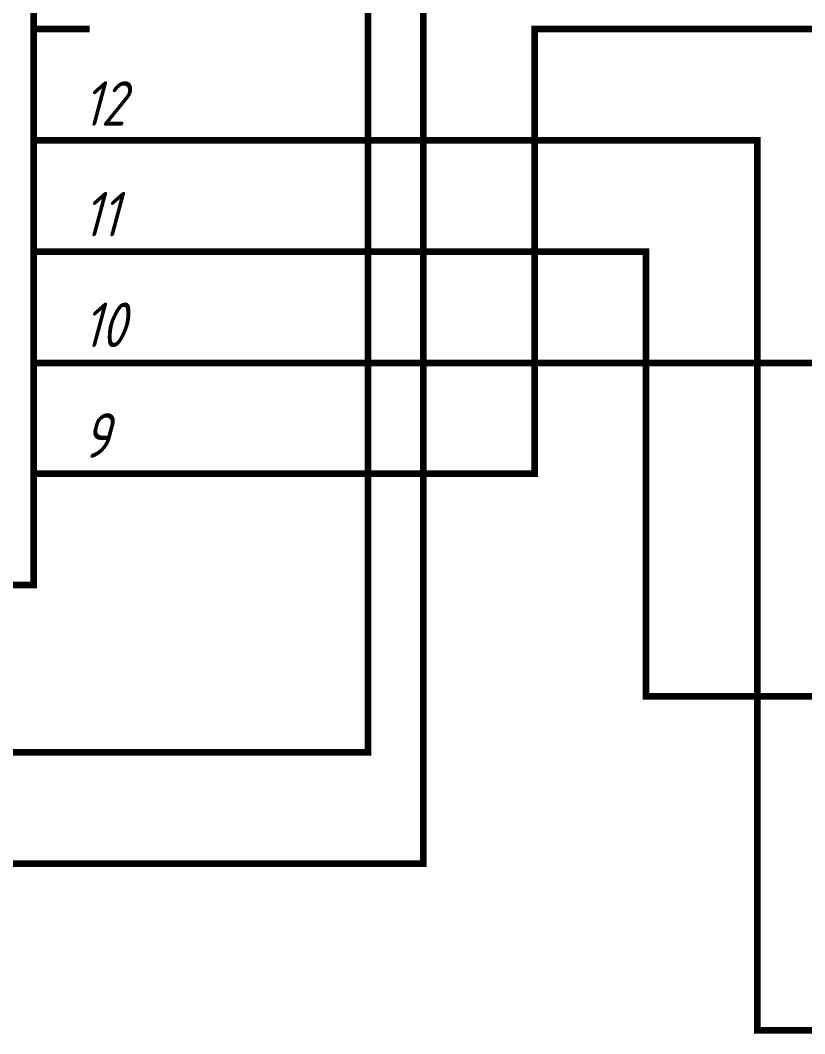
# Model space of a CAD drawing. Extents: x 260 to 1101, y 70 to 664.
# Drawn here: x 915.89 to 951.1, y 281.64 to 327.16 of the extents above; entities that cross this region are included whole.
import ezdxf

# ---------------------------------------------------------------- set-up
doc = ezdxf.new("R2010")
doc.units = 0
doc.header["$MEASUREMENT"] = 0
doc.layers.add('Sheet', color=255, linetype='CONTINUOUS')
doc.styles.add('GOST type A0', font='', dxfattribs={"oblique": 15, "height": 3.5})
doc.styles.get('GOST type A0').set_extended_font_data('GOST type A')

msp = doc.modelspace()

# ---------------------------------------------------------------- linework, layer by layer
at = {"layer": 'Sheet', "const_width": 0.3}
for points in [[(963.975, 356.783), (931.49, 356.783), (931.49, 294.277), (876.521, 294.277), (876.521, 316.769), (886.49, 316.769)], [(963.975, 341.778), (933.975, 341.778), (933.975, 289.275), (881.521, 289.275), (881.521, 311.767), (886.49, 311.767)], [(916.49, 326.773), (919.006, 326.773)], [(919.006, 306.797), (938.975, 306.797), (938.975, 326.773), (963.975, 326.773)], [(916.49, 321.771), (919.006, 321.771)], [(919.006, 321.771), (948.975, 321.771), (948.975, 281.788), (963.975, 281.788)], [(916.49, 316.769), (919.006, 316.769)], [(919.006, 316.769), (943.975, 316.769), (943.975, 296.793), (963.975, 296.793)], [(916.49, 311.767), (919.006, 311.767)], [(919.006, 311.767), (963.975, 311.767)], [(916.49, 306.797), (919.006, 306.797)]]:
    msp.add_lwpolyline(points, dxfattribs=at)
msp.add_lwpolyline([(889.006, 346.78), (916.49, 346.78), (916.49, 301.795), (889.006, 301.795), (889.006, 346.78)], close=True, dxfattribs=at)

# ---------------------------------------------------------------- texts
at = {"layer": 'Sheet', "style": 'GOST type A0', "oblique": 15}
for s, p in [('12', (918.695, 322.423)), ('11', (918.695, 317.453)), ('10', (918.695, 312.482)), ('9', (918.695, 307.511))]:
    msp.add_text(s, height=2, dxfattribs=at).set_placement(p)

doc.saveas('drawing.dxf')
